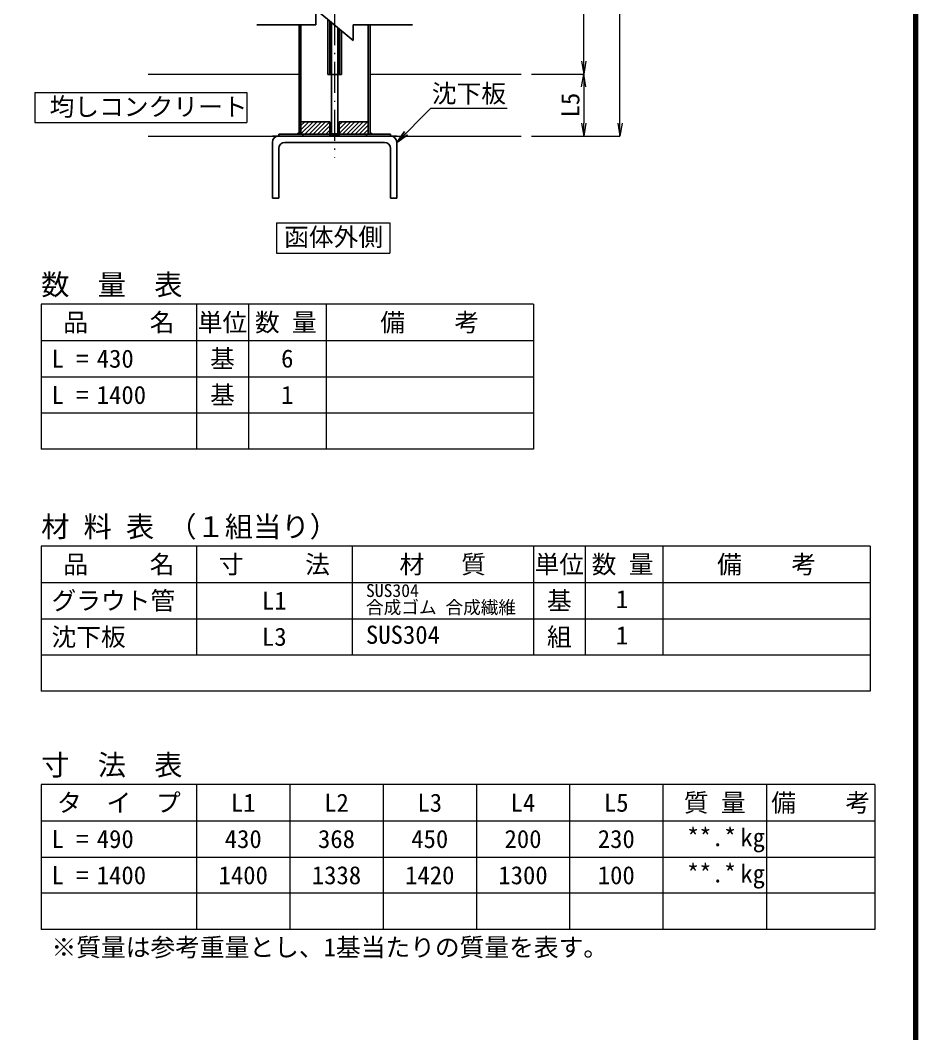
# Model space of a CAD drawing. Header units: millimetres. Extents: x 247104 to 392283, y -100044 to 25995.
# Drawn here: x 324617 to 341899, y -73799 to -54230 of the extents above; entities that cross this region are included whole.
import ezdxf
from ezdxf.enums import TextEntityAlignment as Align

# ---------------------------------------------------------------- set-up
doc = ezdxf.new("R2010")
doc.units = ezdxf.units.MM
doc.header["$LTSCALE"] = 100
doc.header["$PDSIZE"] = 300
doc.linetypes.add('SXF_一点短鎖線', pattern=[9.25, 6, -1.5, 0.25, -1.5])
doc.linetypes.add('SXF_跳び破線', pattern=[12, 6, -6])
doc.layers.get('Defpoints').update_dxf_attribs({"color": 151})
for name, color, linetype, lineweight in [('D-BMK', 2, 'SXF_一点短鎖線', 13), ('D-DOC', 7, 'Continuous', 13), ('D-STR-DIM', 7, 'Continuous', 13), ('D-STR-HTXT', 7, 'Continuous', 13), ('D-STR-STR1', 2, 'Continuous', 13), ('D-STR-STR5', 6, 'Continuous', 25), ('D-STR-STR6', 7, 'Continuous', 13), ('D-STR-TXT', 7, 'Continuous', 13), ('D-TTL', 2, 'Continuous', 140)]:
    doc.layers.add(name, color=color, linetype=linetype, lineweight=lineweight)
doc.styles.add('MS ゴシック', font='MS Gothic.ttf')
doc.styles.add('ＭＳ ゴシック', font='MS Gothic.ttf')
doc.styles.add('ＭＳゴシック', font='MS Gothic.ttf')
doc.dimstyles.new('DIM-100-F', dxfattribs={"dimscale": 100, "dimtxt": 3.5, "dimasz": 2.5, "dimexe": 0, "dimexo": 2, "dimgap": 0.8, "dimtad": 1, "dimdec": 0, "dimzin": 0, "dimdsep": 46, "dimtxsty": 'MS ゴシック', "dimblk": 'OPEN', "dimcen": 0.1, "dimaunit": 1, "dimadec": 4, "dimazin": 0, "dimtfac": 1, "dimtdec": 0, "dimtmove": 2, "dimatfit": 3, "dimldrblk": 'OPEN', "dimfxl": 1, "dimtolj": 1, "dimtzin": 0, "dimlwd": -1, "dimlwe": -1, "dimarcsym": 2})

# ---------------------------------------------------------------- blocks, each defined once
blk = doc.blocks.new('_Open')
at = {"color": 0, "linetype": 'ByBlock', "lineweight": -2}
for p, q in [((-1, 0.167), (0, 0)), ((-1, -0.167), (0, 0)), ((0, 0), (-1, 0))]:
    blk.add_line(p, q, dxfattribs=at)
blk = doc.blocks.new('*D129')
at = {"layer": 'D-STR-DIM', "color": 0, "transparency": 16777216}
for p, q in [((334484, -55268), (335491, -55268)), ((335491, -55518), (335491, -56218)), ((334484, -56468), (335491, -56468))]:
    blk.add_line(p, q, dxfattribs=at)
at = {"layer": 'Defpoints', "color": 0, "transparency": 16777216}
for p in [(334284, -55268), (334284, -56468), (335491, -56468)]:
    blk.add_point(p, dxfattribs=at)
at = {"layer": 'D-STR-DIM', "color": 0, "transparency": 16777216, "xscale": 250, "yscale": 250, "zscale": 250}
for p, rotation in [((335491, -55268), 90), ((335491, -56468), 270)]:
    blk.add_blockref('_Open', p, dxfattribs=dict(at, rotation=rotation))
at = {"layer": 'D-STR-DIM', "color": 0, "transparency": 16777216, "insert": (335236, -55868), "char_height": 350, "attachment_point": 5, "rotation": 90, "style": 'MS ゴシック'}
blk.add_mtext('\\A1;L5', dxfattribs=at)
blk = doc.blocks.new('*D130')
at = {"layer": 'D-STR-DIM', "color": 0, "transparency": 16777216}
for p, q in [((334484, -50468), (335491, -50468)), ((335491, -55018), (335491, -50718)), ((334484, -55268), (335491, -55268))]:
    blk.add_line(p, q, dxfattribs=at)
at = {"layer": 'Defpoints', "color": 0, "transparency": 16777216}
for p in [(334284, -50468), (335491, -50468), (334284, -55268)]:
    blk.add_point(p, dxfattribs=at)
at = {"layer": 'D-STR-DIM', "color": 0, "transparency": 16777216, "xscale": 250, "yscale": 250, "zscale": 250}
for p, rotation in [((335491, -50468), 90), ((335491, -55268), 270)]:
    blk.add_blockref('_Open', p, dxfattribs=dict(at, rotation=rotation))
at = {"layer": 'D-STR-DIM', "color": 0, "transparency": 16777216, "insert": (335236, -52868), "char_height": 350, "attachment_point": 5, "rotation": 90, "style": 'MS ゴシック'}
blk.add_mtext('\\A1;L4', dxfattribs=at)
blk = doc.blocks.new('*D131')
at = {"layer": 'D-STR-DIM', "color": 0, "transparency": 16777216}
for p, q in [((334484, -50468), (336191, -50468)), ((336191, -56218), (336191, -50718)), ((334484, -56468), (336191, -56468))]:
    blk.add_line(p, q, dxfattribs=at)
at = {"layer": 'Defpoints', "color": 0, "transparency": 16777216}
for p in [(334284, -50468), (336191, -50468), (334284, -56468)]:
    blk.add_point(p, dxfattribs=at)
at = {"layer": 'D-STR-DIM', "color": 0, "transparency": 16777216, "xscale": 250, "yscale": 250, "zscale": 250}
for p, rotation in [((336191, -50468), 90), ((336191, -56468), 270)]:
    blk.add_blockref('_Open', p, dxfattribs=dict(at, rotation=rotation))
at = {"layer": 'D-STR-DIM', "color": 0, "transparency": 16777216, "insert": (335936, -53468), "char_height": 350, "attachment_point": 5, "rotation": 90, "style": 'MS ゴシック'}
blk.add_mtext('\\A1;L1', dxfattribs=at)

msp = doc.modelspace()

# ---------------------------------------------------------------- hatches: boundary and pattern name
at = {"layer": 'D-STR-STR1'}
h = msp.add_hatch(dxfattribs=at)
h.set_pattern_fill('ANSI31', color=256, scale=18, style=0)
h.set_pattern_definition([(45, (316939.59, -49072.38), (-40.41115, 40.41115), [])])
h.paths.add_polyline_path([(330774, -56192.1), (331333.8, -56192.1), (331333.8, -56432.1), (330774, -56432.1)])
h.paths.add_polyline_path([(330594, -56192.1), (330034.2, -56192.1), (330034.2, -56432.1), (330594, -56432.1)])
h = msp.add_hatch(dxfattribs=at)
h.set_pattern_fill('ANSI31', color=256, scale=1.2, angle=315, style=0)
h.set_pattern_definition([(0, (325545.773, -56463.3426), (1e-15, 3.81), [])])
h.paths.add_polyline_path([(329998.2, -56396.1), (329962.2, -56432.1), (329998.2, -56432.1)])
h = msp.add_hatch(dxfattribs=at)
h.set_pattern_fill('ANSI31', color=256, scale=3.6, angle=45, style=0)
h.set_pattern_definition([(90, (-98432.1, 118591.844), (-11.43, 2e-15), [])])
h.paths.add_polyline_path([(330744, -56420.1), (330624, -56420.1), (330576, -56468.1), (330792, -56468.1)])
h = msp.add_hatch(dxfattribs=at)
h.set_pattern_fill('ANSI31', color=256, scale=1.2, angle=315, style=0)
h.set_pattern_definition([(180.00062, (335822.2394, -56463.287), (-4.12e-05, 3.81), [])])
h.paths.add_polyline_path([(331405.8, -56432.1), (331369.8, -56396.1), (331369.8, -56432.1)])

# ---------------------------------------------------------------- linework, layer by layer
at = {"layer": 'D-BMK'}
msp.add_line((330684, -50408.1), (330684, -56888.1), dxfattribs=at)
at = {"layer": 'D-DOC'}
for p, q in [((325019.8, -59714), (325019.8, -62514)), ((334519.8, -59714), (325019.8, -59714)), ((328019.8, -59714), (328019.8, -62514)), ((329019.8, -59714), (329019.8, -62514)), ((330519.8, -59714), (330519.8, -62514)), ((334519.8, -59714), (334519.8, -62514)), ((325019.8, -60414), (334519.8, -60414)), ((325019.8, -61114), (334519.8, -61114)), ((334519.8, -61814), (325019.8, -61814)), ((334519.8, -62514), (325019.8, -62514)), ((325019.8, -64386.4), (325019.8, -67186.4)), ((341019.8, -64386.4), (325019.8, -64386.4)), ((328019.8, -64386.4), (328019.8, -66486.4)), ((331019.8, -64386.4), (331019.8, -66486.4)), ((334519.8, -64386.4), (334519.8, -66486.4)), ((335519.8, -64386.4), (335519.8, -66486.4)), ((337019.8, -64386.4), (337019.8, -66486.4)), ((341019.8, -64386.4), (341019.8, -67186.4)), ((325019.8, -65086.4), (341019.8, -65086.4)), ((325019.8, -65786.4), (341019.8, -65786.4)), ((341019.8, -66486.4), (325019.8, -66486.4)), ((341019.8, -67186.4), (325019.8, -67186.4)), ((325019.8, -68988.2), (325019.8, -71788.2)), ((341110.2, -68988.2), (325019.8, -68988.2)), ((328019.8, -68988.2), (328019.8, -71788.2)), ((329819.8, -68988.2), (329819.8, -71788.2)), ((331619.8, -68988.2), (331619.8, -71788.2)), ((333419.8, -68988.2), (333419.8, -71788.2)), ((335219.8, -68988.2), (335219.8, -71788.2)), ((337019.8, -68988.2), (337019.8, -71788.2)), ((339019.8, -68988.2), (339019.8, -71788.2)), ((341110.2, -68988.2), (341110.2, -71788.2)), ((325019.8, -69688.2), (341110.2, -69688.2)), ((325019.8, -70388.2), (341110.2, -70388.2)), ((341110.2, -71088.2), (325019.8, -71088.2)), ((341110.2, -71788.2), (325019.8, -71788.2))]:
    msp.add_line(p, q, dxfattribs=at)
at = {"layer": 'D-STR-HTXT'}
for p, q in [((324900.8, -55622.1), (324900.8, -56205.4)), ((324900.8, -55622.1), (328987.5, -55622.1)), ((328987.5, -55622.1), (328987.5, -56205.4)), ((332540.1, -55924.4), (334011.2, -55924.4)), ((324900.8, -56205.4), (328987.5, -56205.4)), ((329564.8, -58141.7), (331749.7, -58141.7)), ((329564.8, -58141.7), (329564.8, -58725)), ((331749.7, -58141.7), (331749.7, -58725)), ((329564.8, -58725), (331749.7, -58725))]:
    msp.add_line(p, q, dxfattribs=at)
at = {"layer": 'D-STR-STR5'}
for p, q in [((329998.2, -54321), (329998.2, -56432.1)), ((330034.2, -54321), (330034.2, -56432.1)), ((330553.8, -55274.1), (330553.8, -54212.5)), ((330589.8, -55274.1), (330589.8, -54242.5)), ((330624, -56468.1), (330624, -54271)), ((330744, -56468.1), (330744, -54371)), ((330778.2, -55274.1), (330778.2, -54399.5)), ((331333.8, -54321), (331333.8, -56432.1)), ((331369.8, -54321), (331369.8, -56432.1)), ((330814.2, -55274.1), (330814.2, -54429.5)), ((330553.8, -55274.1), (330624, -55274.1)), ((330744, -55274.1), (330814.2, -55274.1)), ((329484, -56468.1), (330624, -56468.1)), ((329484, -56468.1), (331884, -56468.1)), ((329484, -56468.1), (331884, -56468.1)), ((329484, -56468.1), (330684, -56468.1)), ((329604, -56432.1), (330624, -56432.1)), ((329604, -56432.1), (329604, -56468.1)), ((329962.2, -56432.1), (329998.2, -56396.1)), ((329998.2, -56432.1), (329962.2, -56432.1)), ((329998.2, -56432.1), (329998.2, -56396.1)), ((329998.2, -56432.1), (330624, -56432.1)), ((330072, -56468.1), (330072, -56432.1)), ((330624, -56420.1), (330576, -56468.1)), ((330624, -56420.1), (330744, -56420.1)), ((330624, -56468.1), (330744, -56468.1)), ((330744, -56420.1), (330792, -56468.1)), ((330744, -56432.1), (331764, -56432.1)), ((330744, -56432.1), (331369.8, -56432.1)), ((330744, -56468.1), (331884, -56468.1)), ((331296, -56468.1), (331296, -56432.1)), ((331369.8, -56432.1), (331369.8, -56396.1)), ((331405.8, -56432.1), (331369.8, -56396.1)), ((331369.8, -56432.1), (331405.8, -56432.1)), ((331764, -56432.1), (331764, -56468.1)), ((329484, -56588.1), (329484, -57668.1)), ((329604, -56708.1), (329604, -57668.1)), ((329604, -56708.1), (329604, -56920.3)), ((329724, -56588.1), (331644, -56588.1)), ((331764, -56708.1), (331764, -57668.1)), ((331884, -56588.1), (331884, -57668.1)), ((329484, -57668.1), (329604, -57668.1)), ((331764, -57668.1), (331884, -57668.1))]:
    msp.add_line(p, q, dxfattribs=at)
at = {"layer": 'D-STR-STR5', "linetype": 'SXF_跳び破線', "ltscale": 0.2}
msp.add_line((330624, -55274.1), (330744, -55274.1), dxfattribs=at)
at = {"layer": 'D-STR-STR5'}
for points in [[(330594, -56192.1), (330034.2, -56192.1), (330034.2, -56432.1), (330594, -56432.1)], [(330774, -56192.1), (331333.8, -56192.1), (331333.8, -56432.1), (330774, -56432.1)]]:
    msp.add_lwpolyline(points, close=True, dxfattribs=at)
for centre, start, end in [((329604, -56588.1), 90, 180), ((331764, -56588.1), 0, 90), ((329724, -56708.1), 90, 180), ((331644, -56708.1), 359.99996, 89.99996)]:
    msp.add_arc(centre, 120, start, end, dxfattribs=at)
at = {"layer": 'D-STR-STR6'}
for p, q in [((327084, -55268.1), (329998.2, -55268.1)), ((331369.8, -55268.1), (334284, -55268.1)), ((327084, -56468.1), (334284, -56468.1))]:
    msp.add_line(p, q, dxfattribs=at)
at = {"layer": 'D-TTL'}
msp.add_lwpolyline([(341899, -97844.4), (341899, -42844.4), (261899, -42844.4), (261899, -97844.4)], close=True, dxfattribs=at)
at = {"layer": 'Defpoints', "ltscale": 2}
for p, q in [((330324, -54321), (330324, -54021)), ((331044, -54621), (330324, -54021)), ((329184, -54321), (330324, -54321)), ((331044, -54321), (332184, -54321)), ((331044, -54321), (331044, -54621))]:
    msp.add_line(p, q, dxfattribs=at)

# ---------------------------------------------------------------- texts
at = {"layer": 'D-DOC', "style": 'ＭＳゴシック'}
for s, p in [('数\u3000量\u3000表', (325019.8, -59135.4)), ('材 料 表 （１組当り）', (325019.8, -63807.7)), ('寸\u3000法\u3000表', (325019.8, -68409.6))]:
    msp.add_text(s, height=400, dxfattribs=at).set_placement(p, align=Align.TOP_LEFT)
for s, p in [('品     名', (326519.8, -60064)), ('単位', (328519.8, -60064)), ('数 量', (329741.9, -60064)), ('備\u3000\u3000考', (332519.8, -60064)), ('基', (328519.8, -60764)), ('基', (328519.8, -61464)), ('品     名', (326519.8, -64736.4)), ('寸     法', (329519.8, -64736.4)), ('材   質', (332769.8, -64736.4)), ('単位', (335019.8, -64736.4)), ('数 量', (336241.9, -64736.4)), ('備\u3000\u3000考', (339019.8, -64736.4)), ('基', (335019.8, -65436.4)), ('組', (335019.8, -66136.4)), ('タ\u3000イ\u3000プ', (326519.8, -69338.2)), ('L1', (328919.8, -69338.2)), ('L2', (330719.8, -69338.2)), ('L3', (332519.8, -69338.2)), ('L4', (334319.8, -69338.2)), ('L5', (336119.8, -69338.2)), ('質 量', (338019.8, -69338.2)), ('備\u3000\u3000考', (340065, -69338.2)), ('1400', (328919.8, -70738.2)), ('1338', (330719.8, -70738.2)), ('1420', (332519.8, -70738.2)), ('1300', (334319.8, -70738.2)), ('100', (336119.8, -70738.2))]:
    msp.add_text(s, height=350, dxfattribs=at).set_placement(p, align=Align.MIDDLE_CENTER)
for s, p in [('L =', (325219.8, -60764)), ('L =', (325219.8, -61464)), ('1400', (326092.6, -61464)), ('グラウト管', (325219.8, -65436.4)), ('沈下板', (325219.8, -66136.4)), ('L =', (325219.8, -70038.2)), ('490', (326092.6, -70038.2)), ('L =', (325219.8, -70738.2)), ('1400', (326092.6, -70738.2)), ('※質量は参考重量とし、1基当たりの質量を表す。', (325219.8, -72129.7))]:
    msp.add_text(s, height=350, dxfattribs=at).set_placement(p, align=Align.MIDDLE_LEFT)
at = {"layer": 'D-DOC', "color": 3, "style": 'ＭＳゴシック'}
msp.add_text('430', height=350, dxfattribs=at).set_placement((326092.6, -60764), align=Align.MIDDLE_LEFT)
for s, p in [('6', (329769.8, -60764)), ('1', (329769.8, -61464))]:
    msp.add_text(s, height=350, dxfattribs=at).set_placement(p, align=Align.MIDDLE)
at = {"layer": 'D-DOC', "style": 'ＭＳゴシック'}
for s, height, p in [('SUS304', 250, (331288.6, -65441.3)), ('合成ゴム 合成繊維', 250, (331288.6, -65765.4)), ('SUS304', 350, (331288.6, -66375.3))]:
    msp.add_text(s, height=height, dxfattribs=at).set_placement(p, align=Align.BOTTOM_LEFT)
for s, p in [('L1', (329519.8, -65436.4)), ('L3', (329519.8, -66136.4))]:
    msp.add_text(s, height=350, dxfattribs=at).set_placement(p, align=Align.MIDDLE)
for s, p in [('1   ', (337064, -65686.4)), ('1   ', (337064, -66386.4)), ('kg', (338989.8, -70288.2)), ('kg', (338989.8, -70988.2))]:
    msp.add_text(s, height=350, dxfattribs=at).set_placement(p, align=Align.BOTTOM_RIGHT)
at = {"layer": 'D-DOC', "color": 1, "style": 'ＭＳゴシック'}
for p in [(338435.1, -70283.9), (338435.1, -70983.9)]:
    msp.add_text('**.*', height=350, dxfattribs=at).set_placement(p, align=Align.BOTTOM_RIGHT)
at = {"layer": 'D-DOC', "color": 3, "style": 'ＭＳゴシック'}
for s, p in [('430', (328919.8, -70038.2)), ('368', (330719.8, -70038.2)), ('450', (332519.8, -70038.2)), ('200', (334319.8, -70038.2)), ('230', (336119.8, -70038.2))]:
    msp.add_text(s, height=350, dxfattribs=at).set_placement(p, align=Align.MIDDLE_CENTER)
at = {"layer": 'D-STR-HTXT', "style": 'ＭＳ ゴシック'}
msp.add_text('均しコンクリート', height=350, dxfattribs=at).set_placement((325182.3, -56075.4))
at = {"layer": 'D-STR-HTXT', "insert": (330664.5, -58433.4), "char_height": 350, "width": 1872.165, "attachment_point": 5, "style": 'ＭＳ ゴシック'}
msp.add_mtext('函体外側', dxfattribs=at)
at = {"layer": 'D-STR-TXT', "style": 'ＭＳ ゴシック'}
msp.add_text('沈下板', height=350, dxfattribs=at).set_placement((333275.6, -55924.4), align=Align.BOTTOM_CENTER)

# ---------------------------------------------------------------- dimensions: what is measured, and where the dimension line sits
at = {"layer": 'D-STR-DIM'}
for base, p1, p2, text, picture, middle in [((335491.3, -50468.1), (334284, -55268.1), (334284, -50468.1), 'L4', '*D130', (335236.3, -52868.1)), ((336191.3, -50468.1), (334284, -56468.1), (334284, -50468.1), 'L1', '*D131', (335936.3, -53468.1)), ((335491.3, -56468.1), (334284, -55268.1), (334284, -56468.1), 'L5', '*D129', (335236.3, -55868.1))]:
    dim = msp.add_linear_dim(base=base, p1=p1, p2=p2, angle=90, text=text, dimstyle='DIM-100-F', override={"dimlfac": 0.05, "dimtix": 1}, dxfattribs=at)
    dim.commit()
    dim.dimension.update_dxf_attribs({"geometry": picture, "text_midpoint": middle})

# ---------------------------------------------------------------- leaders
at = {"layer": 'D-STR-HTXT'}
msp.add_leader([(331884, -56588.1), (332540.1, -55924.4)], dimstyle='DIM-100-F', dxfattribs=at)

doc.saveas('drawing.dxf')
